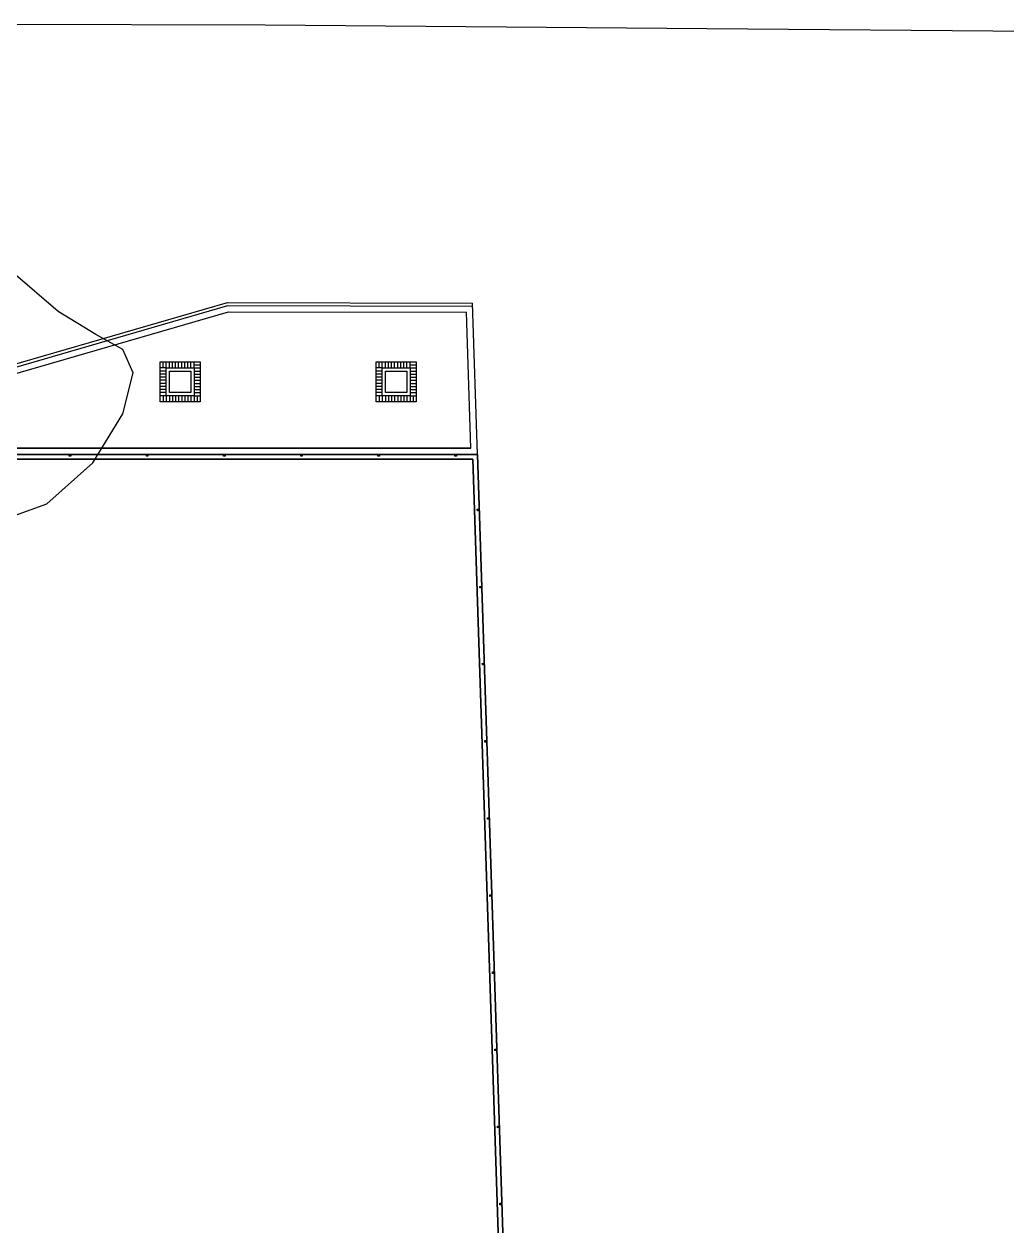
# Model space of a CAD drawing. Header units: inches. Extents: x 462047 to 462370, y 9198028 to 9198209.
# Drawn here: x 462259.25 to 462291.1, y 9198148.55 to 9198187.5 of the extents above; entities that cross this region are included whole.
import ezdxf

# ---------------------------------------------------------------- set-up
doc = ezdxf.new("R2010")
doc.units = ezdxf.units.IN
doc.header["$MEASUREMENT"] = 0
doc.linetypes.add('CONTINU', pattern=[0])
doc.linetypes.add('CONTINUO', pattern=[0])
doc.layers.add('I-ARQ', color=8, linetype='Continuous')
doc.layers.add('I-CURVANIVEL', color=55, linetype='CONTINU')

# ---------------------------------------------------------------- blocks, each defined once
blk = doc.blocks.new('MARACANAÚ')
at = {"layer": 'I-ARQ', "linetype": 'CONTINUO'}
for p, q in [((543185.824, 9574198.63), (543186.078, 9574230.967)), ((543185.698, 9574184.319), (543185.824, 9574198.63)), ((543194.7, 9574183.096), (543194.716, 9574191.038)), ((543194.8, 9574183.11), (543194.816, 9574191.038)), ((543195, 9574183.138), (543195.016, 9574190.848)), ((543185.677, 9574173.077), (543185.698, 9574184.319)), ((543197.615, 9574173.051), (543194.7, 9574183.096)), ((543197.716, 9574173.065), (543194.8, 9574183.11)), ((543197.916, 9574173.093), (543195, 9574183.138))]:
    blk.add_line(p, q, dxfattribs=at)
at = {"layer": 'I-ARQ'}
for p, q in [((543293.893, 9574194.275), (543199.62, 9574191.198)), ((543199.62, 9574191.198), (543293.893, 9574194.275)), ((543293.749, 9574194.12), (543199.77, 9574191.053)), ((543199.77, 9574191.053), (543293.749, 9574194.12)), ((543213.887, 9574191.664), (543213.937, 9574191.666)), ((543213.889, 9574191.604), (543213.887, 9574191.664)), ((543213.937, 9574191.666), (543213.939, 9574191.606)), ((543216.386, 9574191.746), (543216.436, 9574191.747)), ((543216.388, 9574191.686), (543216.386, 9574191.746)), ((543216.438, 9574191.687), (543216.388, 9574191.686)), ((543216.436, 9574191.747), (543216.438, 9574191.687)), ((543218.885, 9574191.827), (543218.935, 9574191.829)), ((543218.887, 9574191.767), (543218.885, 9574191.827)), ((543218.937, 9574191.769), (543218.887, 9574191.767)), ((543218.935, 9574191.829), (543218.937, 9574191.769)), ((543221.383, 9574191.909), (543221.433, 9574191.91)), ((543221.385, 9574191.849), (543221.383, 9574191.909)), ((543221.435, 9574191.85), (543221.385, 9574191.849)), ((543221.433, 9574191.91), (543221.435, 9574191.85)), ((543223.882, 9574191.99), (543223.932, 9574191.992)), ((543223.884, 9574191.93), (543223.882, 9574191.99)), ((543223.934, 9574191.932), (543223.884, 9574191.93)), ((543223.932, 9574191.992), (543223.934, 9574191.932)), ((543201.394, 9574191.256), (543201.444, 9574191.258)), ((543201.396, 9574191.196), (543201.394, 9574191.256)), ((543201.444, 9574191.258), (543201.446, 9574191.198)), ((543203.893, 9574191.338), (543203.943, 9574191.339)), ((543203.895, 9574191.278), (543203.893, 9574191.338)), ((543203.945, 9574191.279), (543203.895, 9574191.278)), ((543203.943, 9574191.339), (543203.945, 9574191.279)), ((543206.391, 9574191.419), (543206.441, 9574191.421)), ((543206.393, 9574191.359), (543206.391, 9574191.419)), ((543206.443, 9574191.361), (543206.393, 9574191.359)), ((543206.441, 9574191.421), (543206.443, 9574191.361)), ((543208.89, 9574191.501), (543208.94, 9574191.503)), ((543208.892, 9574191.441), (543208.89, 9574191.501)), ((543208.942, 9574191.443), (543208.892, 9574191.441)), ((543208.94, 9574191.503), (543208.942, 9574191.443)), ((543211.389, 9574191.582), (543211.439, 9574191.584)), ((543211.391, 9574191.522), (543211.389, 9574191.582)), ((543211.441, 9574191.524), (543211.391, 9574191.522)), ((543211.439, 9574191.584), (543211.441, 9574191.524)), ((543213.939, 9574191.606), (543213.889, 9574191.604)), ((543199.62, 9574191.198), (543194.716, 9574191.038)), ((543199.42, 9574190.992), (543195.016, 9574190.848)), ((543199.42, 9574190.992), (543199.42, 9574064.273)), ((543199.42, 9574064.19), (543199.42, 9574190.992)), ((543199.62, 9574191.198), (543199.62, 9574064.19)), ((543199.62, 9574191.198), (543199.62, 9574064.19)), ((543199.62, 9574064.19), (543199.62, 9574191.198)), ((543199.77, 9574191.053), (543199.77, 9574064.19)), ((543199.77, 9574064.19), (543199.77, 9574191.053)), ((543201.446, 9574191.198), (543201.396, 9574191.196)), ((543199.62, 9574190.474), (543199.62, 9574190.524)), ((543199.62, 9574190.524), (543199.68, 9574190.524)), ((543199.68, 9574190.474), (543199.62, 9574190.474)), ((543199.68, 9574190.524), (543199.68, 9574190.474)), ((543196.62, 9574187.917), (543196.62, 9574189.217)), ((543196.62, 9574189.217), (543197.92, 9574189.217)), ((543196.82, 9574189.017), (543196.62, 9574189.017)), ((543196.82, 9574189.017), (543196.62, 9574189.017)), ((543196.82, 9574188.917), (543196.62, 9574188.917)), ((543196.72, 9574189.017), (543196.72, 9574189.217)), ((543196.82, 9574189.017), (543196.82, 9574189.217)), ((543196.82, 9574189.017), (543196.82, 9574189.217)), ((543196.82, 9574188.117), (543196.82, 9574189.017)), ((543196.82, 9574189.017), (543197.72, 9574189.017)), ((543196.92, 9574189.017), (543196.92, 9574189.217)), ((543196.92, 9574188.217), (543196.92, 9574188.917)), ((543196.92, 9574188.917), (543197.62, 9574188.917)), ((543197.02, 9574189.017), (543197.02, 9574189.217)), ((543197.12, 9574189.017), (543197.12, 9574189.217)), ((543197.22, 9574189.017), (543197.22, 9574189.217)), ((543197.32, 9574189.017), (543197.32, 9574189.217)), ((543197.42, 9574189.017), (543197.42, 9574189.217)), ((543197.52, 9574189.017), (543197.52, 9574189.217)), ((543197.62, 9574189.017), (543197.62, 9574189.217)), ((543197.62, 9574188.917), (543197.62, 9574188.217)), ((543197.72, 9574189.017), (543197.72, 9574189.217)), ((543197.72, 9574189.017), (543197.72, 9574189.217)), ((543197.72, 9574189.117), (543197.92, 9574189.117)), ((543197.72, 9574189.017), (543197.92, 9574189.017)), ((543197.72, 9574189.017), (543197.92, 9574189.017)), ((543197.72, 9574189.017), (543197.72, 9574188.117)), ((543197.72, 9574188.917), (543197.92, 9574188.917)), ((543197.92, 9574189.217), (543197.92, 9574187.917)), ((543196.82, 9574188.817), (543196.62, 9574188.817)), ((543196.82, 9574188.717), (543196.62, 9574188.717)), ((543196.82, 9574188.617), (543196.62, 9574188.617)), ((543196.82, 9574188.517), (543196.62, 9574188.517)), ((543197.72, 9574188.817), (543197.92, 9574188.817)), ((543197.72, 9574188.717), (543197.92, 9574188.717)), ((543197.72, 9574188.617), (543197.92, 9574188.617)), ((543197.72, 9574188.517), (543197.92, 9574188.517)), ((543196.82, 9574188.417), (543196.62, 9574188.417)), ((543196.82, 9574188.317), (543196.62, 9574188.317)), ((543196.82, 9574188.217), (543196.62, 9574188.217)), ((543196.82, 9574188.117), (543196.62, 9574188.117)), ((543196.82, 9574188.117), (543196.62, 9574188.117)), ((543196.82, 9574188.117), (543196.82, 9574187.917)), ((543196.82, 9574188.117), (543196.82, 9574187.917)), ((543197.72, 9574188.117), (543196.82, 9574188.117)), ((543197.62, 9574188.217), (543196.92, 9574188.217)), ((543196.92, 9574188.117), (543196.92, 9574187.917)), ((543197.02, 9574188.117), (543197.02, 9574187.917)), ((543197.12, 9574188.117), (543197.12, 9574187.917)), ((543197.22, 9574188.117), (543197.22, 9574187.917)), ((543197.32, 9574188.117), (543197.32, 9574187.917)), ((543197.42, 9574188.117), (543197.42, 9574187.917)), ((543197.52, 9574188.117), (543197.52, 9574187.917)), ((543197.62, 9574188.117), (543197.62, 9574187.917)), ((543197.72, 9574188.417), (543197.92, 9574188.417)), ((543197.72, 9574188.317), (543197.92, 9574188.317)), ((543197.72, 9574188.217), (543197.92, 9574188.217)), ((543197.72, 9574188.117), (543197.92, 9574188.117)), ((543197.72, 9574188.117), (543197.92, 9574188.117)), ((543197.72, 9574188.117), (543197.72, 9574187.917)), ((543197.72, 9574188.117), (543197.72, 9574187.917)), ((543196.82, 9574188.017), (543196.62, 9574188.017)), ((543197.92, 9574187.917), (543196.62, 9574187.917)), ((543197.72, 9574188.017), (543197.92, 9574188.017)), ((543199.62, 9574187.974), (543199.62, 9574188.024)), ((543199.62, 9574188.024), (543199.68, 9574188.024)), ((543199.68, 9574187.974), (543199.62, 9574187.974)), ((543199.68, 9574188.024), (543199.68, 9574187.974)), ((543199.62, 9574185.474), (543199.62, 9574185.524)), ((543199.62, 9574185.524), (543199.68, 9574185.524)), ((543199.68, 9574185.474), (543199.62, 9574185.474)), ((543199.68, 9574185.524), (543199.68, 9574185.474)), ((543199.62, 9574182.974), (543199.62, 9574183.024)), ((543199.62, 9574183.024), (543199.68, 9574183.024)), ((543199.68, 9574182.974), (543199.62, 9574182.974)), ((543199.68, 9574183.024), (543199.68, 9574182.974)), ((543196.62, 9574180.917), (543196.62, 9574182.217)), ((543196.62, 9574182.217), (543197.92, 9574182.217)), ((543196.82, 9574182.017), (543196.62, 9574182.017)), ((543196.82, 9574182.017), (543196.62, 9574182.017)), ((543196.82, 9574181.917), (543196.62, 9574181.917)), ((543196.72, 9574182.017), (543196.72, 9574182.217)), ((543196.82, 9574182.017), (543196.82, 9574182.217)), ((543196.82, 9574182.017), (543196.82, 9574182.217)), ((543196.82, 9574181.117), (543196.82, 9574182.017)), ((543196.82, 9574182.017), (543197.72, 9574182.017)), ((543196.92, 9574182.017), (543196.92, 9574182.217)), ((543196.92, 9574181.217), (543196.92, 9574181.917)), ((543196.92, 9574181.917), (543197.62, 9574181.917)), ((543197.02, 9574182.017), (543197.02, 9574182.217)), ((543197.12, 9574182.017), (543197.12, 9574182.217)), ((543197.22, 9574182.017), (543197.22, 9574182.217)), ((543197.32, 9574182.017), (543197.32, 9574182.217)), ((543197.42, 9574182.017), (543197.42, 9574182.217)), ((543197.52, 9574182.017), (543197.52, 9574182.217)), ((543197.62, 9574182.017), (543197.62, 9574182.217)), ((543197.62, 9574181.917), (543197.62, 9574181.217)), ((543197.72, 9574182.017), (543197.72, 9574182.217)), ((543197.72, 9574182.017), (543197.72, 9574182.217)), ((543197.72, 9574182.117), (543197.92, 9574182.117)), ((543197.72, 9574182.017), (543197.92, 9574182.017)), ((543197.72, 9574182.017), (543197.92, 9574182.017)), ((543197.72, 9574182.017), (543197.72, 9574181.117)), ((543197.72, 9574181.917), (543197.92, 9574181.917)), ((543197.92, 9574182.217), (543197.92, 9574180.917)), ((543196.82, 9574181.817), (543196.62, 9574181.817)), ((543196.82, 9574181.717), (543196.62, 9574181.717)), ((543196.82, 9574181.617), (543196.62, 9574181.617)), ((543196.82, 9574181.517), (543196.62, 9574181.517)), ((543197.72, 9574181.817), (543197.92, 9574181.817)), ((543197.72, 9574181.717), (543197.92, 9574181.717)), ((543197.72, 9574181.617), (543197.92, 9574181.617)), ((543197.72, 9574181.517), (543197.92, 9574181.517)), ((543196.82, 9574181.417), (543196.62, 9574181.417)), ((543196.82, 9574181.317), (543196.62, 9574181.317)), ((543196.82, 9574181.217), (543196.62, 9574181.217)), ((543196.82, 9574181.117), (543196.62, 9574181.117)), ((543196.82, 9574181.117), (543196.62, 9574181.117)), ((543196.82, 9574181.117), (543196.82, 9574180.917)), ((543196.82, 9574181.117), (543196.82, 9574180.917)), ((543197.72, 9574181.117), (543196.82, 9574181.117)), ((543197.62, 9574181.217), (543196.92, 9574181.217)), ((543196.92, 9574181.117), (543196.92, 9574180.917)), ((543197.02, 9574181.117), (543197.02, 9574180.917)), ((543197.12, 9574181.117), (543197.12, 9574180.917)), ((543197.22, 9574181.117), (543197.22, 9574180.917)), ((543197.32, 9574181.117), (543197.32, 9574180.917)), ((543197.42, 9574181.117), (543197.42, 9574180.917)), ((543197.52, 9574181.117), (543197.52, 9574180.917)), ((543197.62, 9574181.117), (543197.62, 9574180.917)), ((543197.72, 9574181.417), (543197.92, 9574181.417)), ((543197.72, 9574181.317), (543197.92, 9574181.317)), ((543197.72, 9574181.217), (543197.92, 9574181.217)), ((543197.72, 9574181.117), (543197.92, 9574181.117)), ((543197.72, 9574181.117), (543197.92, 9574181.117)), ((543197.72, 9574181.117), (543197.72, 9574180.917)), ((543197.72, 9574181.117), (543197.72, 9574180.917)), ((543196.82, 9574181.017), (543196.62, 9574181.017)), ((543197.92, 9574180.917), (543196.62, 9574180.917)), ((543197.72, 9574181.017), (543197.92, 9574181.017)), ((543199.62, 9574180.474), (543199.62, 9574180.524)), ((543199.62, 9574180.524), (543199.68, 9574180.524)), ((543199.68, 9574180.474), (543199.62, 9574180.474)), ((543199.68, 9574180.524), (543199.68, 9574180.474)), ((543199.62, 9574177.974), (543199.62, 9574178.024)), ((543199.62, 9574178.024), (543199.68, 9574178.024)), ((543199.68, 9574178.024), (543199.68, 9574177.974)), ((543199.68, 9574177.974), (543199.62, 9574177.974))]:
    blk.add_line(p, q, dxfattribs=at)

msp = doc.modelspace()

# ---------------------------------------------------------------- linework, layer by layer
at = {"layer": 'I-CURVANIVEL', "linetype": 'CONTINUO', "elevation": 31, "flags": 128}
msp.add_lwpolyline([(462245.677, 9198170.126), (462245.413, 9198169.918), (462245.581, 9198169.845), (462246.424, 9198169.914), (462248.196, 9198170.184), (462250.614, 9198170.544), (462253.267, 9198170.839), (462255.795, 9198170.993), (462258.061, 9198171.256), (462259.983, 9198171.956), (462261.477, 9198173.281), (462262.445, 9198174.864), (462262.788, 9198176.199), (462262.453, 9198176.947), (462261.579, 9198177.442), (462260.35, 9198178.186), (462258.896, 9198179.434), (462257.132, 9198180.445), (462254.916, 9198180.231), (462252.228, 9198178.175), (462249.52, 9198175.141), (462247.365, 9198172.364), (462246.177, 9198170.789), (462245.739, 9198170.209), (462245.677, 9198170.126)], close=True, dxfattribs=at)

# ---------------------------------------------------------------- block references
at = {"layer": 'I-ARQ', "rotation": 270}
msp.add_blockref('MARACANAÚ', (-9111917.26, 9741373.173), dxfattribs=at)

doc.saveas('drawing.dxf')
